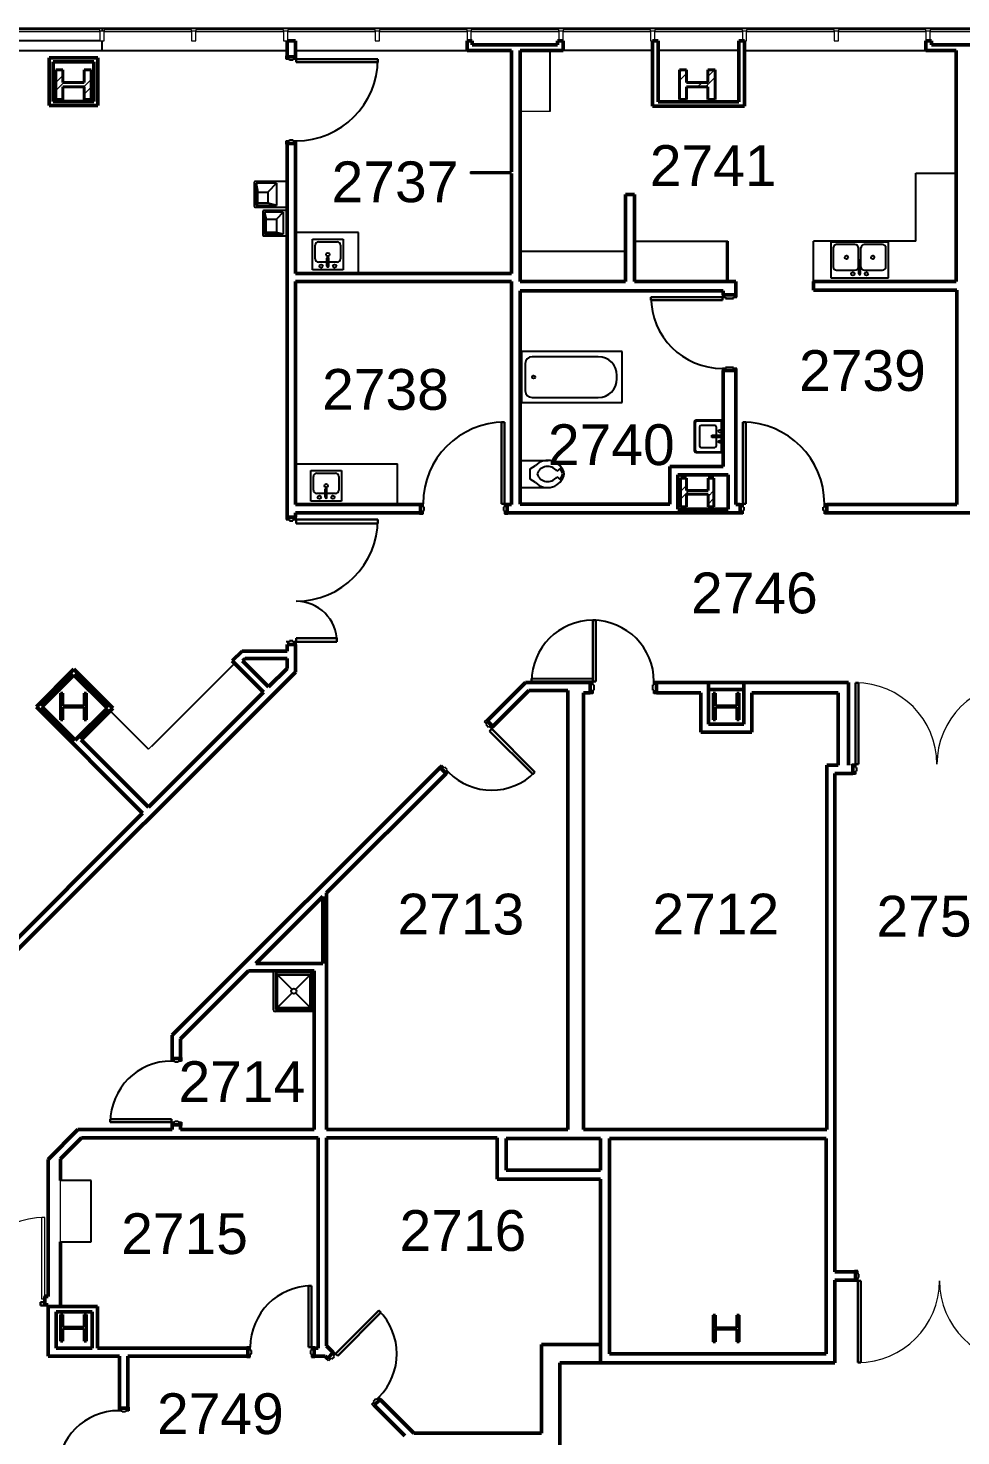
# Model space of a CAD drawing. Header units: inches. Extents: x -1132 to 5570, y -1986 to 4304.
# Drawn here: x 1104 to 1653, y 3424 to 4252 of the extents above; entities that cross this region are included whole.
import ezdxf

# ---------------------------------------------------------------- set-up
doc = ezdxf.new("R2010")
doc.units = ezdxf.units.IN
doc.header["$LTSCALE"] = 96
doc.header["$MEASUREMENT"] = 0
for name, color, linetype in [('A-ANNO-ROOM', 4, 'CONTINUOUS'), ('A-COLS', 5, 'CONTINUOUS'), ('A-DOOR', 2, 'CONTINUOUS'), ('A-FLOR-CASE', 3, 'CONTINUOUS'), ('A-FLOR-PFIX', 2, 'CONTINUOUS'), ('A-GLAZ', 2, 'CONTINUOUS'), ('A-WALL-FULL', 6, 'CONTINUOUS')]:
    doc.layers.add(name, color=color, linetype=linetype)
doc.styles.add('ARIAL', font='arial.ttf')

msp = doc.modelspace()

# ---------------------------------------------------------------- linework, layer by layer
at = {"layer": 'A-COLS', "lineweight": 40}
for p, q in [((1124.29, 4227.78), (1120.13, 4227.78)), ((1120.13, 4227.78), (1120.13, 4210.38)), ((1124.29, 4220.38), (1124.29, 4227.78)), ((1141.03, 4227.78), (1136.87, 4227.78)), ((1136.87, 4227.78), (1136.87, 4220.38)), ((1141.03, 4210.38), (1141.03, 4227.78)), ((1491.29, 4227.78), (1487.13, 4227.78)), ((1487.13, 4227.78), (1487.13, 4210.38)), ((1491.29, 4220.38), (1491.29, 4227.78)), ((1508.03, 4227.78), (1503.87, 4227.78)), ((1503.87, 4227.78), (1503.87, 4220.38)), ((1508.03, 4210.38), (1508.03, 4227.78)), ((1136.87, 4220.38), (1124.29, 4220.38)), ((1124.29, 4210.38), (1124.29, 4217.78)), ((1124.29, 4217.78), (1136.87, 4217.78)), ((1136.87, 4217.78), (1136.87, 4210.38)), ((1503.87, 4220.38), (1491.29, 4220.38)), ((1491.29, 4210.38), (1491.29, 4217.78)), ((1491.29, 4217.78), (1503.87, 4217.78)), ((1503.87, 4217.78), (1503.87, 4210.38)), ((1120.13, 4210.38), (1124.29, 4210.38)), ((1136.87, 4210.38), (1141.03, 4210.38)), ((1487.13, 4210.38), (1491.29, 4210.38)), ((1503.87, 4210.38), (1508.03, 4210.38)), ((1491.28, 3987.58), (1487.78, 3987.58)), ((1487.78, 3987.58), (1487.78, 3970.58)), ((1491.28, 3980.17), (1491.28, 3987.58)), ((1507.38, 3987.58), (1503.88, 3987.58)), ((1503.88, 3987.58), (1503.88, 3980.17)), ((1507.38, 3970.58), (1507.38, 3987.58)), ((1503.88, 3980.17), (1491.28, 3980.17)), ((1491.28, 3970.58), (1491.28, 3977.98)), ((1491.28, 3977.98), (1503.88, 3977.98)), ((1503.88, 3977.98), (1503.88, 3970.58)), ((1487.78, 3970.58), (1491.28, 3970.58)), ((1503.88, 3970.58), (1507.38, 3970.58)), ((1124.28, 3860.9), (1122.97, 3860.9)), ((1122.97, 3860.9), (1122.97, 3845.25)), ((1124.28, 3853.49), (1124.28, 3860.9)), ((1138.19, 3860.9), (1136.88, 3860.9)), ((1136.88, 3860.9), (1136.88, 3853.49)), ((1138.19, 3845.25), (1138.19, 3860.9)), ((1508.28, 3860.9), (1506.97, 3860.9)), ((1506.97, 3860.9), (1506.97, 3845.25)), ((1508.28, 3853.49), (1508.28, 3860.9)), ((1522.19, 3860.9), (1520.88, 3860.9)), ((1520.88, 3860.9), (1520.88, 3853.49)), ((1522.19, 3845.25), (1522.19, 3860.9)), ((1136.88, 3853.49), (1124.28, 3853.49)), ((1124.28, 3845.25), (1124.28, 3852.66)), ((1124.28, 3852.66), (1136.88, 3852.66)), ((1136.88, 3852.66), (1136.88, 3845.25)), ((1520.88, 3853.49), (1508.28, 3853.49)), ((1508.28, 3845.25), (1508.28, 3852.66)), ((1508.28, 3852.66), (1520.88, 3852.66)), ((1520.88, 3852.66), (1520.88, 3845.25)), ((1122.97, 3845.25), (1124.28, 3845.25)), ((1136.88, 3845.25), (1138.19, 3845.25)), ((1506.97, 3845.25), (1508.28, 3845.25)), ((1520.88, 3845.25), (1522.19, 3845.25)), ((1124.28, 3495.25), (1122.97, 3495.25)), ((1122.97, 3495.25), (1122.97, 3479.61)), ((1124.28, 3487.84), (1124.28, 3495.25)), ((1136.88, 3487.84), (1124.28, 3487.84)), ((1138.19, 3495.25), (1136.88, 3495.25)), ((1136.88, 3495.25), (1136.88, 3487.84)), ((1138.19, 3479.61), (1138.19, 3495.25)), ((1508.28, 3494.9), (1506.97, 3494.9)), ((1506.97, 3494.9), (1506.97, 3479.25)), ((1508.28, 3487.49), (1508.28, 3494.9)), ((1522.19, 3494.9), (1520.88, 3494.9)), ((1520.88, 3494.9), (1520.88, 3487.49)), ((1522.19, 3479.25), (1522.19, 3494.9)), ((1122.97, 3479.61), (1124.28, 3479.61)), ((1124.28, 3479.61), (1124.28, 3487.02)), ((1124.28, 3487.02), (1136.88, 3487.02)), ((1136.88, 3487.02), (1136.88, 3479.61)), ((1136.88, 3479.61), (1138.19, 3479.61)), ((1520.88, 3487.49), (1508.28, 3487.49)), ((1508.28, 3479.25), (1508.28, 3486.66)), ((1508.28, 3486.66), (1520.88, 3486.66)), ((1520.88, 3486.66), (1520.88, 3479.25)), ((1506.97, 3479.25), (1508.28, 3479.25)), ((1520.88, 3479.25), (1522.19, 3479.25))]:
    msp.add_line(p, q, dxfattribs=at)
at = {"layer": 'A-COLS', "lineweight": 15}
for p, q in [((1487.13, 4226.14), (1488.76, 4227.78)), ((1487.13, 4221.53), (1491.29, 4225.69)), ((1503.87, 4223.87), (1507.77, 4227.78)), ((1120.13, 4220.27), (1124.29, 4224.44)), ((1120.13, 4215.67), (1124.84, 4220.38)), ((1136.64, 4217.78), (1141.03, 4222.17)), ((1136.87, 4213.4), (1141.03, 4217.56)), ((1497.77, 4217.78), (1500.37, 4220.38)), ((1502.38, 4217.78), (1508.03, 4223.43)), ((1490.37, 4210.38), (1491.29, 4211.29)), ((1487.78, 3979.7), (1491.28, 3983.2)), ((1487.78, 3975.09), (1492.86, 3980.17)), ((1503.88, 3976.79), (1507.38, 3980.29)), ((1503.88, 3972.19), (1507.38, 3975.69)), ((1520.88, 3860.74), (1521.04, 3860.9)), ((1122.97, 3857.37), (1124.28, 3858.68)), ((1132.66, 3852.66), (1133.49, 3853.49)), ((1136.88, 3856.88), (1138.19, 3858.19)), ((1136.88, 3852.28), (1138.19, 3853.59)), ((1512.8, 3852.66), (1513.63, 3853.49)), ((1517.4, 3852.66), (1518.23, 3853.49)), ((1520.88, 3856.14), (1522.19, 3857.45)), ((1506.97, 3846.83), (1508.28, 3848.14)), ((1128.14, 3487.02), (1128.97, 3487.84)), ((1132.75, 3487.02), (1133.58, 3487.84)), ((1136.88, 3491.14), (1138.19, 3492.45)), ((1508.28, 3494.98), (1506.72, 3494.98)), ((1506.72, 3494.98), (1506.72, 3479.18)), ((1508.28, 3494.9), (1508.28, 3494.98)), ((1522.44, 3494.98), (1520.88, 3494.98)), ((1520.88, 3494.98), (1520.88, 3494.9)), ((1522.44, 3479.18), (1522.44, 3494.98)), ((1122.97, 3481.84), (1124.28, 3483.15)), ((1506.97, 3485.7), (1508.76, 3487.49)), ((1506.97, 3481.09), (1508.28, 3482.4)), ((1520.88, 3487.57), (1508.28, 3487.57)), ((1508.28, 3486.59), (1520.88, 3486.59)), ((1512.54, 3486.66), (1513.37, 3487.49)), ((1520.88, 3480.6), (1522.19, 3481.91)), ((1506.72, 3479.18), (1508.28, 3479.18)), ((1508.28, 3479.18), (1508.28, 3479.25)), ((1520.88, 3479.25), (1520.88, 3479.18)), ((1520.88, 3479.18), (1522.44, 3479.18))]:
    msp.add_line(p, q, dxfattribs=at)
at = {"layer": 'A-DOOR'}
for p, q in [((1255.7, 4234.01), (1255.7, 4236.01)), ((1255.7, 4236.01), (1256.2, 4236.01)), ((1257.64, 4234.01), (1255.7, 4234.01)), ((1256.2, 4236.01), (1256.2, 4235.51)), ((1256.2, 4235.51), (1261.08, 4235.51)), ((1257.64, 4233.4), (1257.64, 4234.01)), ((1259.64, 4233.4), (1257.64, 4233.4)), ((1259.64, 4234.01), (1259.64, 4233.4)), ((1261.58, 4234.01), (1259.64, 4234.01)), ((1261.08, 4236.01), (1261.58, 4236.01)), ((1261.08, 4235.51), (1261.08, 4236.01)), ((1261.58, 4236.01), (1261.58, 4234.01)), ((1255.7, 4186.01), (1257.64, 4186.01)), ((1255.7, 4184.01), (1255.7, 4186.01)), ((1256.2, 4184.01), (1255.7, 4184.01)), ((1256.2, 4184.51), (1256.2, 4184.01)), ((1261.08, 4184.51), (1256.2, 4184.51)), ((1257.64, 4186.64), (1259.64, 4186.64)), ((1257.64, 4186.01), (1257.64, 4186.64)), ((1259.64, 4186.64), (1259.64, 4186.01)), ((1259.64, 4186.01), (1261.58, 4186.01)), ((1261.08, 4184.01), (1261.08, 4184.51)), ((1261.58, 4184.01), (1261.08, 4184.01)), ((1261.58, 4186.01), (1261.58, 4184.01)), ((1512.83, 4095.83), (1512.33, 4095.83)), ((1512.33, 4095.83), (1512.33, 4094.08)), ((1512.33, 4094.08), (1514.27, 4094.08)), ((1512.83, 4095.33), (1512.83, 4095.83)), ((1520.33, 4095.33), (1512.83, 4095.33)), ((1514.27, 4094.08), (1514.27, 4093.21)), ((1514.27, 4093.46), (1518.89, 4093.46)), ((1514.27, 4093.21), (1518.89, 4093.21)), ((1518.89, 4093.21), (1518.89, 4094.08)), ((1518.89, 4094.08), (1520.83, 4094.08)), ((1520.83, 4095.83), (1520.33, 4095.83)), ((1520.33, 4095.83), (1520.33, 4095.33)), ((1520.83, 4094.08), (1520.83, 4095.83)), ((1514.27, 4052.08), (1512.33, 4052.08)), ((1512.33, 4052.08), (1512.33, 4050.33)), ((1518.89, 4052.7), (1514.27, 4052.7)), ((1514.27, 4052.7), (1514.27, 4052.08)), ((1518.89, 4052.08), (1518.89, 4052.7)), ((1520.83, 4052.08), (1518.89, 4052.08)), ((1520.83, 4050.33), (1520.83, 4052.08)), ((1512.33, 4050.33), (1512.83, 4050.33)), ((1512.83, 4050.33), (1512.83, 4050.83)), ((1512.83, 4050.83), (1520.33, 4050.83)), ((1520.33, 4050.83), (1520.33, 4050.33)), ((1520.33, 4050.33), (1520.83, 4050.33)), ((1334.2, 3972.45), (1334.2, 3971.95)), ((1336.2, 3972.45), (1334.2, 3972.45)), ((1334.2, 3971.95), (1334.7, 3971.95)), ((1334.7, 3971.95), (1334.7, 3967.08)), ((1336.2, 3970.51), (1336.2, 3972.45)), ((1336.83, 3970.51), (1336.2, 3970.51)), ((1336.2, 3966.58), (1336.2, 3968.51)), ((1336.2, 3968.51), (1336.83, 3968.51)), ((1336.83, 3968.51), (1336.83, 3970.51)), ((1384.2, 3970.51), (1383.58, 3970.51)), ((1383.58, 3970.51), (1383.58, 3968.51)), ((1383.58, 3968.51), (1384.2, 3968.51)), ((1386.2, 3972.45), (1384.2, 3972.45)), ((1384.2, 3972.45), (1384.2, 3970.51)), ((1384.2, 3968.51), (1384.2, 3966.58)), ((1385.7, 3967.08), (1385.7, 3971.95)), ((1385.7, 3971.95), (1386.2, 3971.95)), ((1386.2, 3971.95), (1386.2, 3972.45)), ((1522.33, 3972.45), (1524.33, 3972.45)), ((1522.33, 3971.95), (1522.33, 3972.45)), ((1522.83, 3971.95), (1522.33, 3971.95)), ((1522.83, 3967.08), (1522.83, 3971.95)), ((1524.33, 3972.45), (1524.33, 3970.51)), ((1524.33, 3970.51), (1524.95, 3970.51)), ((1524.33, 3968.51), (1524.33, 3966.58)), ((1524.95, 3968.51), (1524.33, 3968.51)), ((1524.95, 3970.51), (1524.95, 3968.51)), ((1571.7, 3970.51), (1572.33, 3970.51)), ((1571.7, 3968.51), (1571.7, 3970.51)), ((1572.33, 3968.51), (1571.7, 3968.51)), ((1572.33, 3972.45), (1574.33, 3972.45)), ((1572.33, 3970.51), (1572.33, 3972.45)), ((1572.33, 3966.58), (1572.33, 3968.51)), ((1573.83, 3971.95), (1573.83, 3967.08)), ((1574.33, 3971.95), (1573.83, 3971.95)), ((1574.33, 3972.45), (1574.33, 3971.95)), ((1256.2, 3965.08), (1255.7, 3965.08)), ((1255.7, 3965.08), (1255.7, 3963.08)), ((1255.7, 3963.08), (1257.64, 3963.08)), ((1256.2, 3964.58), (1256.2, 3965.08)), ((1261.08, 3964.58), (1256.2, 3964.58)), ((1257.64, 3963.08), (1257.64, 3962.45)), ((1257.64, 3962.45), (1259.64, 3962.45)), ((1259.64, 3962.45), (1259.64, 3963.08)), ((1259.64, 3963.08), (1261.58, 3963.08)), ((1261.58, 3965.08), (1261.08, 3965.08)), ((1261.08, 3965.08), (1261.08, 3964.58)), ((1261.58, 3963.08), (1261.58, 3965.08)), ((1334.7, 3967.08), (1334.2, 3967.08)), ((1334.2, 3967.08), (1334.2, 3966.58)), ((1334.2, 3966.58), (1336.2, 3966.58)), ((1384.2, 3966.58), (1386.2, 3966.58)), ((1386.2, 3967.08), (1385.7, 3967.08)), ((1386.2, 3966.58), (1386.2, 3967.08)), ((1522.33, 3967.08), (1522.83, 3967.08)), ((1522.33, 3966.58), (1522.33, 3967.08)), ((1524.33, 3966.58), (1522.33, 3966.58)), ((1574.33, 3966.58), (1572.33, 3966.58)), ((1573.83, 3967.08), (1574.33, 3967.08)), ((1574.33, 3967.08), (1574.33, 3966.58)), ((1257.64, 3891.08), (1255.7, 3891.08)), ((1255.7, 3889.08), (1256.2, 3889.08)), ((1256.2, 3889.08), (1256.2, 3889.58)), ((1256.2, 3889.58), (1261.08, 3889.58)), ((1259.64, 3891.7), (1257.64, 3891.7)), ((1257.64, 3891.7), (1257.64, 3891.08)), ((1259.64, 3891.08), (1259.64, 3891.7)), ((1261.58, 3891.08), (1259.64, 3891.08)), ((1261.08, 3889.58), (1261.08, 3889.08)), ((1261.08, 3889.08), (1261.58, 3889.08)), ((1261.58, 3889.08), (1261.58, 3891.08)), ((1400.08, 3869.58), (1436.08, 3869.58)), ((1400.08, 3867.83), (1400.08, 3869.58)), ((1436.08, 3865.89), (1436.08, 3869.58)), ((1436.08, 3867.83), (1400.08, 3867.83)), ((1434.08, 3867.83), (1436.08, 3867.83)), ((1434.08, 3867.33), (1434.08, 3867.83)), ((1434.58, 3867.33), (1434.08, 3867.33)), ((1434.08, 3861.2), (1434.58, 3861.2)), ((1434.08, 3860.7), (1434.08, 3861.2)), ((1436.08, 3860.7), (1434.08, 3860.7)), ((1434.58, 3861.2), (1434.58, 3867.33)), ((1436.08, 3865.89), (1436.69, 3865.89)), ((1436.08, 3862.64), (1436.08, 3860.7)), ((1436.69, 3862.64), (1436.08, 3862.64)), ((1436.69, 3865.89), (1436.69, 3862.64)), ((1471.45, 3865.89), (1472.08, 3865.89)), ((1471.45, 3862.64), (1471.45, 3865.89)), ((1472.08, 3862.64), (1471.45, 3862.64)), ((1472.08, 3867.83), (1474.08, 3867.83)), ((1472.08, 3865.89), (1472.08, 3867.83)), ((1472.08, 3860.7), (1472.08, 3862.64)), ((1474.08, 3860.7), (1472.08, 3860.7)), ((1473.58, 3867.33), (1473.58, 3861.2)), ((1474.08, 3867.33), (1473.58, 3867.33)), ((1473.58, 3861.2), (1474.08, 3861.2)), ((1474.08, 3867.83), (1474.08, 3867.33)), ((1474.08, 3861.2), (1474.08, 3860.7)), ((1372.45, 3844.05), (1373.86, 3845.47)), ((1373.82, 3842.68), (1372.45, 3844.05)), ((1373.86, 3845.47), (1374.21, 3845.11)), ((1374.21, 3845.11), (1373.86, 3844.76)), ((1373.86, 3844.76), (1377.31, 3841.31)), ((1373.38, 3842.25), (1373.82, 3842.68)), ((1374.79, 3840.83), (1373.38, 3842.25)), ((1375.23, 3841.27), (1374.79, 3840.83)), ((1376.6, 3839.9), (1375.23, 3841.27)), ((1378.01, 3841.31), (1376.6, 3839.9)), ((1377.31, 3841.31), (1377.66, 3841.67)), ((1377.66, 3841.67), (1378.01, 3841.31)), ((1345.58, 3817.18), (1346.99, 3818.6)), ((1345.93, 3816.83), (1345.58, 3817.18)), ((1346.28, 3817.18), (1345.93, 3816.83)), ((1349.73, 3813.74), (1346.28, 3817.18)), ((1346.99, 3818.6), (1348.36, 3817.23)), ((1348.36, 3817.23), (1348.8, 3817.67)), ((1348.8, 3817.67), (1350.22, 3816.25)), ((1349.38, 3813.38), (1349.73, 3813.74)), ((1349.73, 3813.03), (1349.38, 3813.38)), ((1351.14, 3814.44), (1349.73, 3813.03)), ((1350.22, 3816.25), (1349.77, 3815.81)), ((1349.77, 3815.81), (1351.14, 3814.44)), ((1588.58, 3819.08), (1590.58, 3819.08)), ((1588.58, 3818.58), (1588.58, 3819.08)), ((1589.08, 3818.58), (1588.58, 3818.58)), ((1588.58, 3813.7), (1589.08, 3813.7)), ((1588.58, 3813.2), (1588.58, 3813.7)), ((1590.58, 3813.2), (1588.58, 3813.2)), ((1589.08, 3813.7), (1589.08, 3818.58)), ((1590.58, 3819.08), (1590.58, 3817.14)), ((1590.58, 3817.14), (1591.2, 3817.14)), ((1590.58, 3815.14), (1590.58, 3813.2)), ((1591.2, 3815.14), (1590.58, 3815.14)), ((1591.2, 3817.14), (1591.2, 3815.14)), ((1188.2, 3644.45), (1188.2, 3646.45)), ((1188.2, 3646.45), (1188.7, 3646.45)), ((1188.7, 3646.45), (1188.7, 3645.95)), ((1188.7, 3645.95), (1193.58, 3645.95)), ((1193.58, 3646.45), (1194.08, 3646.45)), ((1193.58, 3645.95), (1193.58, 3646.45)), ((1194.08, 3646.45), (1194.08, 3644.45)), ((1190.14, 3644.45), (1188.2, 3644.45)), ((1190.14, 3643.83), (1190.14, 3644.45)), ((1192.14, 3643.83), (1190.14, 3643.83)), ((1192.14, 3644.45), (1192.14, 3643.83)), ((1194.08, 3644.45), (1192.14, 3644.45)), ((1188.2, 3608.45), (1190.14, 3608.45)), ((1188.2, 3606.45), (1188.2, 3608.45)), ((1188.7, 3606.45), (1188.2, 3606.45)), ((1188.7, 3606.95), (1188.7, 3606.45)), ((1193.58, 3606.95), (1188.7, 3606.95)), ((1190.14, 3609.07), (1192.14, 3609.07)), ((1190.14, 3608.45), (1190.14, 3609.07)), ((1192.14, 3609.07), (1192.14, 3608.45)), ((1192.14, 3608.45), (1194.08, 3608.45)), ((1193.58, 3606.45), (1193.58, 3606.95)), ((1194.08, 3606.45), (1193.58, 3606.45)), ((1194.08, 3608.45), (1194.08, 3606.45)), ((1590.08, 3520.95), (1590.08, 3520.45)), ((1592.08, 3520.95), (1590.08, 3520.95)), ((1592.08, 3519.01), (1592.08, 3520.95)), ((1590.08, 3520.45), (1590.58, 3520.45)), ((1590.58, 3515.58), (1590.08, 3515.58)), ((1590.08, 3515.58), (1590.08, 3515.08)), ((1590.08, 3515.08), (1592.08, 3515.08)), ((1590.58, 3520.45), (1590.58, 3515.58)), ((1592.7, 3519.01), (1592.08, 3519.01)), ((1592.08, 3515.08), (1592.08, 3517.01)), ((1592.08, 3517.01), (1592.7, 3517.01)), ((1592.7, 3517.01), (1592.7, 3519.01)), ((1115.2, 3506.45), (1113.7, 3506.45)), ((1113.7, 3506.45), (1113.7, 3502.58)), ((1113.77, 3502.51), (1113.77, 3506.39)), ((1113.77, 3506.39), (1115.14, 3506.39)), ((1115.14, 3506.39), (1115.14, 3505.95)), ((1115.14, 3505.95), (1115.2, 3505.95)), ((1115.2, 3505.95), (1115.2, 3506.45)), ((1113.7, 3502.58), (1111.08, 3502.58)), ((1111.08, 3502.58), (1111.08, 3500.58)), ((1111.08, 3500.58), (1113.77, 3500.58)), ((1111.14, 3500.64), (1111.14, 3502.51)), ((1111.14, 3502.51), (1113.77, 3502.51)), ((1113.7, 3500.64), (1111.14, 3500.64)), ((1113.77, 3501.08), (1113.7, 3501.08)), ((1113.7, 3501.08), (1113.7, 3500.64)), ((1113.77, 3500.58), (1113.77, 3501.08)), ((1232.58, 3476.08), (1232.58, 3475.58)), ((1234.58, 3476.08), (1232.58, 3476.08)), ((1232.58, 3475.58), (1233.08, 3475.58)), ((1233.08, 3475.58), (1233.08, 3470.7)), ((1234.58, 3474.14), (1234.58, 3476.08)), ((1235.2, 3474.14), (1234.58, 3474.14)), ((1234.58, 3470.2), (1234.58, 3472.14)), ((1234.58, 3472.14), (1235.2, 3472.14)), ((1235.2, 3472.14), (1235.2, 3474.14)), ((1270.58, 3474.14), (1269.96, 3474.14)), ((1269.96, 3474.14), (1269.96, 3472.14)), ((1269.96, 3472.14), (1270.58, 3472.14)), ((1272.58, 3476.08), (1270.58, 3476.08)), ((1270.58, 3476.08), (1270.58, 3474.14)), ((1270.58, 3472.14), (1270.58, 3470.2)), ((1272.08, 3470.7), (1272.08, 3475.58)), ((1272.08, 3475.58), (1272.58, 3475.58)), ((1272.58, 3475.58), (1272.58, 3476.08)), ((1279.91, 3469.43), (1283.36, 3472.88)), ((1283, 3473.23), (1283.36, 3473.59)), ((1283.36, 3472.88), (1283, 3473.23)), ((1283.36, 3473.59), (1284.77, 3472.17)), ((1284.77, 3472.17), (1283.4, 3470.8)), ((1233.08, 3470.7), (1232.58, 3470.7)), ((1232.58, 3470.7), (1232.58, 3470.2)), ((1232.58, 3470.2), (1234.58, 3470.2)), ((1270.58, 3470.2), (1272.58, 3470.2)), ((1272.58, 3470.7), (1272.08, 3470.7)), ((1272.58, 3470.2), (1272.58, 3470.7)), ((1279.2, 3469.43), (1279.56, 3469.79)), ((1280.62, 3468.02), (1279.2, 3469.43)), ((1279.56, 3469.79), (1279.91, 3469.43)), ((1281.99, 3469.39), (1280.62, 3468.02)), ((1282.42, 3468.95), (1281.99, 3469.39)), ((1283.84, 3470.36), (1282.42, 3468.95)), ((1283.4, 3470.8), (1283.84, 3470.36)), ((1308.86, 3445.35), (1310.23, 3446.72)), ((1310.23, 3446.72), (1311.64, 3445.3)), ((1157.2, 3438.7), (1157.2, 3440.7)), ((1157.2, 3440.7), (1157.7, 3440.7)), ((1159.14, 3438.7), (1157.2, 3438.7)), ((1157.7, 3440.7), (1157.7, 3440.2)), ((1157.7, 3440.2), (1162.58, 3440.2)), ((1159.14, 3438.08), (1159.14, 3438.7)), ((1161.14, 3438.08), (1159.14, 3438.08)), ((1161.14, 3438.7), (1161.14, 3438.08)), ((1163.08, 3438.7), (1161.14, 3438.7)), ((1162.58, 3440.7), (1163.08, 3440.7)), ((1162.58, 3440.2), (1162.58, 3440.7)), ((1163.08, 3440.7), (1163.08, 3438.7)), ((1306.07, 3442.56), (1307.44, 3443.93)), ((1307.49, 3441.15), (1306.07, 3442.56)), ((1307, 3444.37), (1308.41, 3445.79)), ((1307.44, 3443.93), (1307, 3444.37)), ((1310.93, 3445.3), (1307.49, 3441.85)), ((1307.49, 3441.85), (1307.84, 3441.5)), ((1307.84, 3441.5), (1307.49, 3441.15)), ((1308.41, 3445.79), (1308.86, 3445.35)), ((1311.29, 3444.95), (1310.93, 3445.3)), ((1311.64, 3445.3), (1311.29, 3444.95))]:
    msp.add_line(p, q, dxfattribs=at)
at = {"layer": 'A-DOOR', "lineweight": 30}
for p, q in [((1261.58, 4232.26), (1261.58, 4234.01)), ((1261.58, 4234.01), (1309.58, 4234.01)), ((1309.58, 4234.01), (1309.58, 4232.26)), ((1309.58, 4232.26), (1261.58, 4232.26)), ((1470.33, 4094.08), (1470.33, 4092.33)), ((1512.33, 4094.08), (1470.33, 4094.08)), ((1512.33, 4092.33), (1512.33, 4094.08)), ((1470.33, 4092.33), (1512.33, 4092.33)), ((1382.45, 4020.45), (1382.45, 3972.45)), ((1384.2, 4020.45), (1382.45, 4020.45)), ((1384.2, 3972.45), (1384.2, 4020.45)), ((1524.33, 4020.45), (1526.08, 4020.45)), ((1524.33, 3972.45), (1524.33, 4020.45)), ((1526.08, 4020.45), (1526.08, 3972.45)), ((1382.45, 3972.45), (1384.2, 3972.45)), ((1526.08, 3972.45), (1524.33, 3972.45)), ((1261.58, 3960.76), (1261.58, 3963.08)), ((1261.58, 3963.08), (1309.58, 3963.08)), ((1309.58, 3960.76), (1261.58, 3960.76)), ((1309.58, 3963.08), (1309.58, 3960.76)), ((1436.08, 3903.83), (1437.83, 3903.83)), ((1436.08, 3867.83), (1436.08, 3903.83)), ((1437.83, 3903.83), (1437.83, 3867.83)), ((1261.58, 3893.39), (1261.58, 3891.08)), ((1285.58, 3893.39), (1261.58, 3893.39)), ((1261.58, 3891.08), (1285.58, 3891.08)), ((1285.58, 3891.08), (1285.58, 3893.39)), ((1437.83, 3867.83), (1436.08, 3867.83)), ((1590.58, 3867.08), (1592.33, 3867.08)), ((1590.58, 3819.08), (1590.58, 3867.08)), ((1592.33, 3867.08), (1592.33, 3819.08)), ((1375.36, 3838.66), (1376.6, 3839.9)), ((1400.82, 3813.2), (1375.36, 3838.66)), ((1376.6, 3839.9), (1402.06, 3814.44)), ((1402.06, 3814.44), (1400.82, 3813.2)), ((1592.33, 3819.08), (1590.58, 3819.08)), ((1152.2, 3610.2), (1188.2, 3610.2)), ((1152.2, 3608.45), (1152.2, 3610.2)), ((1188.2, 3608.45), (1152.2, 3608.45)), ((1188.2, 3610.2), (1188.2, 3608.45)), ((1593.83, 3515.08), (1592.08, 3515.08)), ((1592.08, 3515.08), (1592.08, 3467.08)), ((1593.83, 3467.08), (1593.83, 3515.08)), ((1268.83, 3512.08), (1268.83, 3476.08)), ((1270.58, 3512.08), (1268.83, 3512.08)), ((1270.58, 3476.08), (1270.58, 3512.08)), ((1284.77, 3472.17), (1310.23, 3497.63)), ((1311.46, 3496.39), (1286.01, 3470.93)), ((1310.23, 3497.63), (1311.46, 3496.39)), ((1268.83, 3476.08), (1270.58, 3476.08)), ((1286.01, 3470.93), (1284.77, 3472.17)), ((1592.08, 3467.08), (1593.83, 3467.08))]:
    msp.add_line(p, q, dxfattribs=at)
at = {"layer": 'A-DOOR', "lineweight": 20}
for p, q in [((1111.95, 3504.39), (1111.95, 3552.39)), ((1113.7, 3552.39), (1111.95, 3552.39)), ((1113.7, 3504.39), (1113.7, 3552.39)), ((1113.7, 3504.39), (1111.95, 3504.39))]:
    msp.add_line(p, q, dxfattribs=at)
at = {"layer": 'A-DOOR'}
for centre, radius, start, end in [((1261.58, 4234.01), 48, 270, 0), ((1512.33, 4094.08), 42, 180, 270), ((1384.2, 3972.45), 48, 90, 180), ((1524.33, 3972.45), 48, 0, 90), ((1261.58, 3963.08), 48, 270, 0), ((1261.58, 3891.08), 24, 0, 90), ((1436.08, 3867.83), 36, 0, 180), ((1376.6, 3839.9), 36, 225, 315), ((1188.2, 3608.45), 36, 90, 180), ((1270.58, 3476.08), 36, 90, 180), ((1284.77, 3472.17), 36, 315, 45), ((1157.2, 3402.7), 36, 90, 180)]:
    msp.add_arc(centre, radius, start, end, dxfattribs=at)
at = {"layer": 'A-DOOR', "lineweight": 9}
for centre, radius, start, end in [((1261.58, 4234.01), 48, 270, 0), ((1512.33, 4094.08), 42, 180, 270), ((1384.2, 3972.45), 48, 90, 180), ((1524.33, 3972.45), 48, 0, 90), ((1436.08, 3867.83), 36, 0, 90), ((1590.58, 3819.08), 48, 0, 90), ((1686.58, 3819.08), 48, 90, 180), ((1376.6, 3839.9), 36, 225, 315), ((1188.2, 3608.45), 36, 90, 180), ((1113.7, 3504.39), 48, 90, 180), ((1592.08, 3515.08), 48, 270, 0), ((1688.08, 3515.08), 48, 180, 270), ((1270.58, 3476.08), 36, 90, 180), ((1284.77, 3472.17), 36, 315, 45), ((1157.2, 3402.7), 36, 90, 180)]:
    msp.add_arc(centre, radius, start, end, dxfattribs=at)
at = {"layer": 'A-FLOR-CASE'}
for p, q in [((1411.08, 4203.2), (1411.08, 4239.08)), ((1626.2, 4166.95), (1649.95, 4166.95)), ((1626.2, 4126.95), (1626.2, 4166.95)), ((1298.2, 4132.01), (1261.08, 4132.01)), ((1298.2, 4108.01), (1298.2, 4132.01)), ((1460.7, 4126.95), (1515.45, 4126.95)), ((1514.7, 4126.95), (1514.7, 4103.7)), ((1515.45, 4126.95), (1515.45, 4103.2)), ((1626.2, 4126.95), (1565.95, 4126.95)), ((1565.95, 4103.2), (1565.95, 4126.95)), ((1455.33, 4120.95), (1393.33, 4120.95)), ((1261.12, 3995.95), (1321.2, 3995.95)), ((1321.2, 3971.95), (1321.2, 3995.95)), ((1294.2, 3971.95), (1321.2, 3971.95)), ((1176.61, 3829.77), (1225.4, 3878.56)), ((1174.75, 3827.91), (1152.13, 3850.54)), ((1140.95, 3574.08), (1122.95, 3574.08)), ((1140.95, 3538.08), (1140.95, 3574.08)), ((1122.95, 3538.08), (1140.95, 3538.08))]:
    msp.add_line(p, q, dxfattribs=at)
at = {"layer": 'A-FLOR-CASE', "lineweight": 20}
for p, q in [((1411.08, 4239.08), (1411.08, 4203.2)), ((1411.08, 4203.2), (1393.33, 4203.2)), ((1174.75, 3827.91), (1225.4, 3878.56)), ((1152.13, 3850.54), (1174.75, 3827.91)), ((1122.95, 3538.08), (1122.95, 3574.08)), ((1122.95, 3574.08), (1140.95, 3574.08)), ((1140.95, 3574.08), (1140.95, 3538.08)), ((1140.95, 3538.08), (1122.95, 3538.08))]:
    msp.add_line(p, q, dxfattribs=at)
at = {"layer": 'A-FLOR-PFIX'}
for p, q in [((1236.95, 4161.51), (1236.95, 4147.51)), ((1255.95, 4162.01), (1237.45, 4162.01)), ((1249.97, 4161.01), (1237.97, 4161.01)), ((1237.97, 4161.01), (1238.98, 4155.82)), ((1237.97, 4161.01), (1237.97, 4148.01)), ((1249.97, 4161.01), (1244.95, 4155.82)), ((1249.97, 4161.01), (1249.97, 4148.01)), ((1255.95, 4126.51), (1255.95, 4165.51)), ((1255.95, 4165.51), (1256.2, 4165.51)), ((1238.98, 4155.82), (1244.95, 4155.82)), ((1238.98, 4149.31), (1238.98, 4155.82)), ((1244.95, 4155.82), (1244.95, 4149.31)), ((1237.45, 4147.01), (1255.95, 4147.01)), ((1237.97, 4148.01), (1238.98, 4149.31)), ((1249.97, 4148.01), (1237.97, 4148.01)), ((1244.95, 4149.31), (1238.98, 4149.31)), ((1241.95, 4144.51), (1241.95, 4130.51)), ((1255.95, 4145.01), (1242.45, 4145.01)), ((1253.95, 4144.01), (1242.95, 4144.01)), ((1242.95, 4144.01), (1243.95, 4140.01)), ((1242.95, 4144.01), (1242.95, 4131.01)), ((1249.97, 4148.01), (1244.95, 4149.31)), ((1253.95, 4144.01), (1249.95, 4140.01)), ((1253.95, 4144.01), (1253.95, 4131.01)), ((1243.95, 4140.01), (1249.95, 4140.01)), ((1243.95, 4132.01), (1243.95, 4140.01)), ((1249.95, 4140.01), (1249.95, 4132.01)), ((1242.45, 4130.01), (1255.95, 4130.01)), ((1242.95, 4131.01), (1243.95, 4132.01)), ((1253.95, 4131.01), (1242.95, 4131.01)), ((1249.95, 4132.01), (1243.95, 4132.01)), ((1253.95, 4131.01), (1249.95, 4132.01)), ((1255.95, 4126.51), (1256.2, 4126.51)), ((1271.2, 4128.05), (1289.2, 4128.05)), ((1271.2, 4110.05), (1271.2, 4128.05)), ((1274.7, 4126.55), (1285.7, 4126.55)), ((1289.2, 4128.05), (1289.2, 4110.05)), ((1610.08, 4126.45), (1576.08, 4126.45)), ((1576.08, 4126.45), (1576.08, 4105.45)), ((1610.08, 4105.45), (1610.08, 4126.45)), ((1272.7, 4116.55), (1272.7, 4124.55)), ((1287.7, 4124.55), (1287.7, 4116.55)), ((1577.58, 4122.95), (1577.58, 4111.95)), ((1590.33, 4124.95), (1579.58, 4124.95)), ((1592.33, 4111.95), (1592.33, 4122.95)), ((1593.83, 4111.95), (1593.83, 4122.95)), ((1606.58, 4124.95), (1595.83, 4124.95)), ((1608.58, 4111.95), (1608.58, 4122.95)), ((1289.2, 4110.05), (1271.2, 4110.05)), ((1279.7, 4114.55), (1274.7, 4114.55)), ((1279.7, 4112.3), (1279.7, 4117.05)), ((1280.7, 4112.3), (1280.7, 4117.05)), ((1285.7, 4114.55), (1280.7, 4114.55)), ((1579.58, 4109.95), (1590.33, 4109.95)), ((1592.58, 4107.7), (1592.58, 4115.45)), ((1593.58, 4107.7), (1593.58, 4115.45)), ((1595.83, 4109.95), (1606.58, 4109.95)), ((1576.08, 4105.45), (1610.08, 4105.45)), ((1453.33, 4061.95), (1394.2, 4061.95)), ((1394.2, 4061.95), (1394.2, 4031.95)), ((1453.33, 4031.95), (1453.33, 4061.95)), ((1396.33, 4054.95), (1396.33, 4038.95)), ((1439.33, 4058.95), (1400.33, 4058.95)), ((1450.33, 4045.95), (1450.33, 4047.95)), ((1400.33, 4034.95), (1439.33, 4034.95)), ((1394.2, 4031.95), (1453.33, 4031.95)), ((1495.83, 4020.58), (1495.83, 4003.58)), ((1496.33, 4020.08), (1496.33, 4004.08)), ((1512.83, 4021.58), (1496.83, 4021.58)), ((1511.83, 4021.08), (1497.33, 4021.08)), ((1507.83, 4018.58), (1499.83, 4018.58)), ((1511.83, 4003.08), (1511.83, 4021.08)), ((1498.83, 4017.58), (1498.83, 4006.58)), ((1506.15, 4012.7), (1511.37, 4012.7)), ((1506.15, 4011.45), (1506.15, 4012.7)), ((1511.37, 4011.45), (1506.15, 4011.45)), ((1508.83, 4012.7), (1508.83, 4017.58)), ((1508.83, 4006.58), (1508.83, 4011.45)), ((1511.37, 4012.7), (1511.37, 4011.45)), ((1496.83, 4002.58), (1512.83, 4002.58)), ((1497.33, 4003.08), (1511.83, 4003.08)), ((1499.83, 4005.58), (1507.83, 4005.58)), ((1393.33, 3997.95), (1409.83, 3997.95)), ((1399.26, 3992.95), (1402.46, 3995.02)), ((1417.71, 3993.71), (1414.84, 3991.69)), ((1270.2, 3991.98), (1288.2, 3991.98)), ((1270.2, 3973.98), (1270.2, 3991.98)), ((1271.7, 3980.48), (1271.7, 3988.48)), ((1273.7, 3990.48), (1284.7, 3990.48)), ((1286.7, 3988.48), (1286.7, 3980.48)), ((1288.2, 3991.98), (1288.2, 3973.98)), ((1399.26, 3986.95), (1399.26, 3992.95)), ((1402.46, 3984.88), (1399.26, 3986.95)), ((1414.84, 3988.21), (1417.71, 3986.19)), ((1278.7, 3978.48), (1273.7, 3978.48)), ((1278.7, 3976.23), (1278.7, 3980.98)), ((1279.7, 3976.23), (1279.7, 3980.98)), ((1284.7, 3978.48), (1279.7, 3978.48)), ((1393.33, 3981.95), (1409.53, 3981.95)), ((1288.2, 3973.98), (1270.2, 3973.98)), ((1248.2, 3674.58), (1248.2, 3696.58)), ((1249.45, 3696.08), (1249.45, 3675.08)), ((1249.53, 3696.25), (1259.14, 3686.64)), ((1270.7, 3696.33), (1249.7, 3696.33)), ((1250.58, 3695.12), (1269.82, 3695.12)), ((1250.66, 3675.91), (1250.66, 3695.2)), ((1261.26, 3686.64), (1270.88, 3696.25)), ((1269.74, 3675.91), (1269.74, 3695.2)), ((1270.95, 3675.08), (1270.95, 3696.08)), ((1249.53, 3674.9), (1259.14, 3684.52)), ((1270.88, 3674.9), (1261.26, 3684.52)), ((1271.2, 3673.58), (1249.2, 3673.58)), ((1249.7, 3674.83), (1270.7, 3674.83)), ((1250.54, 3676.04), (1269.87, 3676.04))]:
    msp.add_line(p, q, dxfattribs=at)
for centre, radius in [((1280.2, 4119.14), 1), ((1585.33, 4117.45), 1), ((1600.83, 4117.45), 1), ((1276.2, 4112.3), 1), ((1284.2, 4112.3), 1), ((1589.08, 4107.7), 1), ((1597.08, 4107.7), 1), ((1401.28, 4046.95), 0.875), ((1510.83, 4015.2), 0.75), ((1510.83, 4008.95), 0.75), ((1275.2, 3976.23), 1), ((1279.2, 3983.07), 1), ((1283.2, 3976.23), 1), ((1260.2, 3685.58), 1.5)]:
    msp.add_circle(centre, radius, dxfattribs=at)
for centre, radius, start, end in [((1237.45, 4161.51), 0.5, 90, 180), ((1237.45, 4147.51), 0.5, 180, 270), ((1242.45, 4144.51), 0.5, 90, 180), ((1242.45, 4130.51), 0.5, 180, 270), ((1274.7, 4124.55), 2, 90, 180), ((1285.7, 4124.55), 2, 0, 90), ((1280.2, 4117.05), 0.5, 0, 180), ((1579.58, 4122.95), 2, 90, 180), ((1590.33, 4122.95), 2, 0, 90), ((1595.83, 4122.95), 2, 90, 180), ((1606.58, 4122.95), 2, 0, 90), ((1274.7, 4116.55), 2, 180, 270), ((1280.2, 4112.3), 0.5, 180, 0), ((1285.7, 4116.55), 2, 270, 0), ((1579.58, 4111.95), 2, 180, 270), ((1590.33, 4111.95), 2, 270, 0), ((1593.08, 4115.45), 0.5, 0, 180), ((1595.83, 4111.95), 2, 180, 270), ((1606.58, 4111.95), 2, 270, 0), ((1593.08, 4107.7), 0.5, 180, 0), ((1400.33, 4054.95), 4, 90, 180), ((1439.33, 4047.95), 11, 0, 90), ((1439.33, 4045.95), 11, 270, 0), ((1400.33, 4038.95), 4, 180, 270), ((1496.83, 4020.58), 1, 90, 180), ((1497.33, 4020.08), 1, 90, 180), ((1499.83, 4017.58), 1, 90, 180), ((1507.83, 4017.58), 1, 0, 90), ((1496.83, 4003.58), 1, 180, 270), ((1497.33, 4004.08), 1, 180, 270), ((1499.83, 4006.58), 1, 180, 270), ((1507.83, 4006.58), 1, 270, 0), ((1409.53, 3987.95), 10, 11.53696, 135), ((1409.53, 3987.95), 6.5, 35.16073, 162.07979), ((1409.53, 3987.95), 9, 12.83959, 35.16001), ((1273.7, 3988.48), 2, 90, 180), ((1284.7, 3988.48), 2, 0, 90), ((1409.53, 3991.95), 10, 225, 348.46304), ((1409.53, 3991.95), 6.5, 197.92021, 324.83927), ((1409.53, 3991.95), 9, 324.83932, 347.16041), ((1273.7, 3980.48), 2, 180, 270), ((1279.2, 3980.98), 0.5, 0, 180), ((1284.7, 3980.48), 2, 270, 0), ((1279.2, 3976.23), 0.5, 180, 0), ((1249.2, 3696.58), 1, 90, 180), ((1249.7, 3696.08), 0.25, 90, 180), ((1250.66, 3695.12), 0.0812, 90, 180), ((1269.74, 3695.12), 0.0812, 0, 90), ((1270.7, 3696.08), 0.25, 0, 90), ((1271.2, 3696.58), 1, 0, 90), ((1249.2, 3674.58), 1, 180, 270), ((1249.7, 3675.08), 0.25, 180, 270), ((1250.66, 3676.04), 0.126, 180, 270), ((1269.74, 3676.04), 0.126, 270, 0), ((1270.7, 3675.08), 0.25, 270, 0), ((1271.2, 3674.58), 1, 270, 0)]:
    msp.add_arc(centre, radius, start, end, dxfattribs=at)
at = {"layer": 'A-GLAZ'}
for p, q in [((878.59, 4252.33), (1303.14, 4252.33)), ((1147.33, 4252.33), (1147.33, 4250.58)), ((1312.52, 4252.33), (2036.33, 4252.33)), ((1146.08, 4244.83), (1094.58, 4244.83)), ((1147.33, 4239.08), (1147.33, 4244.83)), ((878.59, 4239.08), (1256.2, 4239.08)), ((1261.08, 4239.08), (1362.08, 4239.08)), ((1471.2, 4239.08), (1418.7, 4239.08)), ((1522.08, 4239.08), (1474.58, 4239.08)), ((1525.45, 4239.08), (1631.95, 4239.08))]:
    msp.add_line(p, q, dxfattribs=at)
at = {"layer": 'A-GLAZ', "lineweight": 13}
for p, q in [((1146.08, 4251.33), (1094.58, 4251.33)), ((1094.58, 4250.33), (1146.08, 4250.33)), ((1146.08, 4250.33), (1146.08, 4251.33)), ((1200.08, 4251.33), (1148.58, 4251.33)), ((1148.58, 4251.33), (1148.58, 4250.33)), ((1148.58, 4250.33), (1200.08, 4250.33)), ((1200.08, 4250.33), (1200.08, 4251.33)), ((1254.08, 4251.33), (1202.58, 4251.33)), ((1202.58, 4251.33), (1202.58, 4250.33)), ((1202.58, 4250.33), (1254.08, 4250.33)), ((1254.08, 4250.33), (1254.08, 4251.33)), ((1308.08, 4251.33), (1256.58, 4251.33)), ((1256.58, 4251.33), (1256.58, 4250.33)), ((1256.58, 4250.33), (1308.08, 4250.33)), ((1308.08, 4250.33), (1308.08, 4251.33)), ((1362.08, 4251.33), (1310.58, 4251.33)), ((1310.58, 4251.33), (1310.58, 4250.33)), ((1310.58, 4250.33), (1362.08, 4250.33)), ((1362.08, 4250.33), (1362.08, 4251.33)), ((1416.08, 4251.33), (1364.58, 4251.33)), ((1364.58, 4251.33), (1364.58, 4250.33)), ((1364.58, 4250.33), (1416.08, 4250.33)), ((1416.08, 4250.33), (1416.08, 4251.33)), ((1470.08, 4251.33), (1418.58, 4251.33)), ((1418.58, 4251.33), (1418.58, 4250.33)), ((1418.58, 4250.33), (1470.08, 4250.33)), ((1470.08, 4250.33), (1470.08, 4251.33)), ((1524.08, 4251.33), (1472.58, 4251.33)), ((1472.58, 4251.33), (1472.58, 4250.33)), ((1472.58, 4250.33), (1524.08, 4250.33)), ((1524.08, 4250.33), (1524.08, 4251.33)), ((1578.08, 4251.33), (1526.58, 4251.33)), ((1526.58, 4251.33), (1526.58, 4250.33)), ((1526.58, 4250.33), (1578.08, 4250.33)), ((1578.08, 4250.33), (1578.08, 4251.33)), ((1632.08, 4251.33), (1580.58, 4251.33)), ((1580.58, 4251.33), (1580.58, 4250.33)), ((1580.58, 4250.33), (1632.08, 4250.33)), ((1632.08, 4250.33), (1632.08, 4251.33)), ((1686.08, 4251.33), (1634.58, 4251.33)), ((1634.58, 4251.33), (1634.58, 4250.33)), ((1634.58, 4250.33), (1686.08, 4250.33))]:
    msp.add_line(p, q, dxfattribs=at)
at = {"layer": 'A-GLAZ', "lineweight": 20, "extrusion": (0, 0, -1)}
for p, q in [((1148.58, 4250.58), (1146.08, 4250.58)), ((1146.08, 4250.58), (1146.08, 4244.83)), ((1148.58, 4244.83), (1148.58, 4250.58)), ((1202.58, 4250.58), (1200.08, 4250.58)), ((1200.08, 4250.58), (1200.08, 4244.83)), ((1202.58, 4244.83), (1202.58, 4250.58)), ((1256.58, 4250.58), (1254.08, 4250.58)), ((1254.08, 4250.58), (1254.08, 4244.83)), ((1256.58, 4244.83), (1256.58, 4250.58)), ((1310.58, 4250.58), (1308.08, 4250.58)), ((1308.08, 4250.58), (1308.08, 4244.83)), ((1310.58, 4244.83), (1310.58, 4250.58)), ((1364.58, 4250.58), (1362.08, 4250.58)), ((1362.08, 4250.58), (1362.08, 4244.83)), ((1364.58, 4244.83), (1364.58, 4250.58)), ((1418.58, 4250.58), (1416.08, 4250.58)), ((1416.08, 4250.58), (1416.08, 4244.83)), ((1418.58, 4244.83), (1418.58, 4250.58)), ((1472.58, 4250.58), (1470.08, 4250.58)), ((1470.08, 4250.58), (1470.08, 4244.83)), ((1472.58, 4244.83), (1472.58, 4250.58)), ((1526.58, 4250.58), (1524.08, 4250.58)), ((1524.08, 4250.58), (1524.08, 4244.83)), ((1526.58, 4244.83), (1526.58, 4250.58)), ((1580.58, 4250.58), (1578.08, 4250.58)), ((1578.08, 4250.58), (1578.08, 4244.83)), ((1580.58, 4244.83), (1580.58, 4250.58)), ((1634.58, 4250.58), (1632.08, 4250.58)), ((1632.08, 4250.58), (1632.08, 4244.83)), ((1634.58, 4244.83), (1634.58, 4250.58)), ((1146.08, 4244.83), (1148.58, 4244.83)), ((1200.08, 4244.83), (1202.58, 4244.83)), ((1254.08, 4244.83), (1256.58, 4244.83)), ((1308.08, 4244.83), (1310.58, 4244.83)), ((1362.08, 4244.83), (1364.58, 4244.83)), ((1416.08, 4244.83), (1418.58, 4244.83)), ((1470.08, 4244.83), (1472.58, 4244.83)), ((1524.08, 4244.83), (1526.58, 4244.83)), ((1578.08, 4244.83), (1580.58, 4244.83)), ((1632.08, 4244.83), (1634.58, 4244.83))]:
    msp.add_line(p, q, dxfattribs=at)
at = {"layer": 'A-WALL-FULL'}
for p, q in [((1303.14, 4252.33), (1312.52, 4252.33)), ((1364.2, 4167.7), (1388.2, 4167.7)), ((1364.2, 4167.7), (1364.2, 4166.7)), ((1388.2, 4166.7), (1364.2, 4166.7))]:
    msp.add_line(p, q, dxfattribs=at)
at = {"layer": 'A-WALL-FULL', "lineweight": 50}
for p, q in [((1261.08, 4244.83), (1256.2, 4244.83)), ((1256.2, 4244.83), (1256.2, 4235.51)), ((1261.08, 4235.51), (1261.08, 4244.83)), ((1365.2, 4244.83), (1362.08, 4244.83)), ((1362.08, 4244.83), (1362.08, 4239.08)), ((1365.2, 4242.45), (1365.2, 4244.83)), ((1415.33, 4242.45), (1365.2, 4242.45)), ((1418.7, 4244.83), (1415.33, 4244.83)), ((1415.33, 4244.83), (1415.33, 4242.45)), ((1418.7, 4239.08), (1418.7, 4244.83)), ((1474.58, 4244.83), (1471.2, 4244.83)), ((1471.2, 4244.83), (1471.2, 4206.45)), ((1474.58, 4208.95), (1474.58, 4244.83)), ((1525.45, 4244.83), (1522.08, 4244.83)), ((1522.08, 4244.83), (1522.08, 4208.95)), ((1525.45, 4206.45), (1525.45, 4244.83)), ((1635.33, 4244.83), (1631.95, 4244.83)), ((1631.95, 4244.83), (1631.95, 4239.08)), ((1635.33, 4242.45), (1635.33, 4244.83)), ((1685.45, 4242.45), (1635.33, 4242.45)), ((1144.83, 4234.83), (1116.33, 4234.83)), ((1116.33, 4234.83), (1116.33, 4206.83)), ((1144.83, 4206.83), (1144.83, 4234.83)), ((1256.2, 4235.51), (1261.08, 4235.51)), ((1362.08, 4239.08), (1388.2, 4239.08)), ((1388.2, 4239.08), (1388.2, 4167.7)), ((1393.33, 4239.08), (1418.7, 4239.08)), ((1393.33, 4103.2), (1393.33, 4239.08)), ((1631.95, 4239.08), (1649.95, 4239.08)), ((1649.95, 4239.08), (1649.95, 4103.2)), ((1118.58, 4232.58), (1142.58, 4232.58)), ((1118.58, 4209.08), (1118.58, 4232.58)), ((1142.58, 4232.58), (1142.58, 4209.08)), ((1142.58, 4209.08), (1118.58, 4209.08)), ((1522.08, 4208.95), (1474.58, 4208.95)), ((1116.33, 4206.83), (1144.83, 4206.83)), ((1471.2, 4206.45), (1525.45, 4206.45)), ((1261.08, 4184.51), (1256.2, 4184.51)), ((1256.2, 4184.51), (1256.2, 3964.58)), ((1261.08, 4108.01), (1261.08, 4184.51)), ((1388.2, 4166.7), (1388.2, 4108.01)), ((1460.7, 4154.51), (1455.33, 4154.51)), ((1455.33, 4154.51), (1455.33, 4103.2)), ((1460.7, 4103.2), (1460.7, 4154.51)), ((1388.2, 4108.01), (1261.08, 4108.01)), ((1261.08, 3971.95), (1261.08, 4103.14)), ((1261.08, 4103.14), (1388.2, 4103.14)), ((1388.2, 4103.14), (1388.2, 3971.95)), ((1455.33, 4103.2), (1393.33, 4103.2)), ((1520.33, 4103.2), (1460.7, 4103.2)), ((1520.33, 4095.33), (1520.33, 4103.2)), ((1649.95, 4103.2), (1565.95, 4103.2)), ((1565.95, 4103.2), (1565.95, 4098.08)), ((1393.33, 3972.2), (1393.33, 4097.83)), ((1393.33, 4097.83), (1512.83, 4097.83)), ((1512.83, 4097.83), (1512.83, 4095.33)), ((1512.83, 4095.33), (1520.33, 4095.33)), ((1565.95, 4098.08), (1650.2, 4098.08)), ((1650.2, 4098.08), (1650.2, 3971.95)), ((1512.83, 4050.83), (1512.83, 3994.33)), ((1520.33, 4050.83), (1512.83, 4050.83)), ((1520.33, 3971.95), (1520.33, 4050.83)), ((1512.83, 3994.33), (1481.33, 3994.33)), ((1481.33, 3994.33), (1481.33, 3972.2)), ((1486.2, 3989.45), (1515.7, 3989.45)), ((1486.2, 3989.45), (1486.2, 3969.33)), ((1515.7, 3969.33), (1515.7, 3989.45)), ((1334.7, 3971.95), (1261.08, 3971.95)), ((1334.7, 3967.08), (1334.7, 3971.95)), ((1388.2, 3971.95), (1385.7, 3971.95)), ((1385.7, 3971.95), (1385.7, 3967.08)), ((1481.33, 3972.2), (1393.33, 3972.2)), ((1515.7, 3969.33), (1486.2, 3969.33)), ((1522.83, 3971.95), (1520.33, 3971.95)), ((1522.83, 3967.08), (1522.83, 3971.95)), ((1650.2, 3971.95), (1573.83, 3971.95)), ((1573.83, 3971.95), (1573.83, 3967.08)), ((1256.2, 3964.58), (1261.08, 3964.58)), ((1261.08, 3964.58), (1261.08, 3967.08)), ((1261.08, 3967.08), (1334.7, 3967.08)), ((1385.7, 3967.08), (1522.83, 3967.08)), ((1573.83, 3967.08), (1694.83, 3967.08)), ((1229.72, 3885.7), (1223.99, 3879.97)), ((1256.2, 3885.7), (1229.72, 3885.7)), ((1256.2, 3889.58), (1256.2, 3885.7)), ((1261.08, 3889.58), (1256.2, 3889.58)), ((1261.08, 3873.4), (1261.08, 3889.58)), ((1223.99, 3879.97), (1242.37, 3861.59)), ((1230, 3879.97), (1231.48, 3881.45)), ((1245.38, 3864.59), (1230, 3879.97)), ((1231.48, 3881.45), (1256.2, 3881.45)), ((1256.2, 3881.45), (1256.2, 3875.42)), ((1015.7, 3628.02), (1261.08, 3873.4)), ((1130.82, 3875.02), (1108.73, 3852.92)), ((1111.91, 3852.92), (1130.82, 3871.84)), ((1153.72, 3852.13), (1130.82, 3875.02)), ((1130.82, 3871.84), (1150.53, 3852.13)), ((1256.2, 3875.42), (1245.38, 3864.59)), ((1242.37, 3861.59), (1174.66, 3793.88)), ((1396.43, 3867.33), (1373.86, 3844.76)), ((1377.31, 3841.31), (1398.45, 3862.45)), ((1434.58, 3867.33), (1396.43, 3867.33)), ((1398.45, 3862.45), (1421.33, 3862.45)), ((1421.33, 3604.08), (1421.33, 3862.45)), ((1430.58, 3604.08), (1430.58, 3861.2)), ((1430.58, 3861.2), (1434.58, 3861.2)), ((1434.58, 3861.2), (1434.58, 3867.33)), ((1586.58, 3867.33), (1473.58, 3867.33)), ((1473.58, 3867.33), (1473.58, 3861.2)), ((1473.58, 3861.2), (1499.58, 3861.2)), ((1499.58, 3861.2), (1499.58, 3838.08)), ((1504.2, 3867.33), (1504.2, 3842.7)), ((1504.2, 3863.08), (1524.95, 3863.08)), ((1524.95, 3842.7), (1524.95, 3867.33)), ((1529.58, 3861.2), (1580.45, 3861.2)), ((1529.58, 3838.08), (1529.58, 3861.2)), ((1580.45, 3861.2), (1580.45, 3818.58)), ((1586.58, 3818.58), (1586.58, 3867.33)), ((1108.73, 3852.92), (1171.22, 3790.43)), ((1131.62, 3833.21), (1111.91, 3852.92)), ((1150.53, 3852.13), (1131.62, 3833.21)), ((1135.07, 3833.48), (1153.72, 3852.13)), ((1373.86, 3844.76), (1377.31, 3841.31)), ((1499.58, 3838.08), (1529.58, 3838.08)), ((1524.95, 3842.7), (1504.2, 3842.7)), ((1174.66, 3793.88), (1135.07, 3833.48)), ((1346.28, 3817.18), (1188.7, 3659.6)), ((1279.45, 3743.46), (1349.73, 3813.74)), ((1349.73, 3813.74), (1346.28, 3817.18)), ((1580.45, 3818.58), (1573.7, 3818.58)), ((1573.7, 3818.58), (1573.7, 3604.08)), ((1578.58, 3813.7), (1589.08, 3813.7)), ((1578.58, 3520.45), (1578.58, 3813.7)), ((1589.08, 3813.7), (1589.08, 3818.58)), ((1171.22, 3790.43), (1010.83, 3630.04)), ((1237.82, 3701.83), (1277.2, 3741.21)), ((1277.2, 3741.21), (1277.2, 3701.83)), ((1279.45, 3604.08), (1279.45, 3743.46)), ((1193.58, 3657.58), (1233.57, 3697.58)), ((1233.57, 3697.58), (1272.2, 3697.58)), ((1277.2, 3701.83), (1237.82, 3701.83)), ((1272.2, 3697.58), (1272.2, 3604.08)), ((1188.7, 3659.6), (1188.7, 3645.95)), ((1193.58, 3645.95), (1193.58, 3657.58)), ((1188.7, 3645.95), (1193.58, 3645.95)), ((1133.18, 3604.08), (1115.7, 3586.6)), ((1188.7, 3604.08), (1133.18, 3604.08)), ((1188.7, 3606.95), (1188.7, 3604.08)), ((1193.58, 3606.95), (1188.7, 3606.95)), ((1193.58, 3604.08), (1193.58, 3606.95)), ((1272.2, 3604.08), (1193.58, 3604.08)), ((1379.83, 3604.08), (1279.45, 3604.08)), ((1421.33, 3604.08), (1379.83, 3604.08)), ((1573.7, 3604.08), (1430.58, 3604.08)), ((1122.95, 3586.96), (1135.2, 3599.2)), ((1135.2, 3599.2), (1274.58, 3599.2)), ((1274.58, 3599.2), (1274.58, 3475.58)), ((1279.45, 3599.2), (1379.83, 3599.2)), ((1279.45, 3476.78), (1279.45, 3599.2)), ((1379.83, 3599.2), (1379.83, 3574.95)), ((1385.08, 3598.83), (1440.58, 3598.83)), ((1385.08, 3580.2), (1385.08, 3598.83)), ((1440.58, 3598.83), (1440.58, 3580.2)), ((1445.83, 3598.83), (1573.33, 3598.83)), ((1445.83, 3472.08), (1445.83, 3598.83)), ((1573.33, 3598.83), (1573.33, 3472.08)), ((1115.7, 3586.6), (1115.7, 3505.95)), ((1122.95, 3574.08), (1122.95, 3586.96)), ((1440.58, 3580.2), (1385.08, 3580.2)), ((1379.83, 3574.95), (1440.58, 3574.95)), ((1440.58, 3466.83), (1440.58, 3574.95)), ((1122.95, 3500.08), (1122.95, 3538.08)), ((1590.58, 3520.45), (1578.58, 3520.45)), ((1578.58, 3515.58), (1590.58, 3515.58)), ((1578.58, 3466.83), (1578.58, 3515.58)), ((1590.58, 3515.58), (1590.58, 3520.45)), ((1115.7, 3505.95), (1113.77, 3505.95)), ((1113.77, 3505.95), (1113.77, 3501.08)), ((1113.77, 3501.08), (1115.7, 3501.08)), ((1115.7, 3501.08), (1115.7, 3470.7)), ((1115.7, 3500.08), (1144.58, 3500.08)), ((1120.33, 3496.95), (1141.45, 3496.95)), ((1120.33, 3475.58), (1120.33, 3496.95)), ((1141.45, 3496.95), (1141.45, 3475.58)), ((1144.58, 3500.08), (1144.58, 3475.58)), ((1141.45, 3475.58), (1120.33, 3475.58)), ((1233.08, 3475.58), (1144.58, 3475.58)), ((1233.08, 3470.7), (1233.08, 3475.58)), ((1274.58, 3475.58), (1272.08, 3475.58)), ((1272.08, 3475.58), (1272.08, 3470.7)), ((1283.36, 3472.88), (1279.45, 3476.78)), ((1279.91, 3469.43), (1283.36, 3472.88)), ((1440.58, 3477.58), (1405.95, 3477.58)), ((1405.95, 3477.58), (1405.95, 3425.45)), ((1573.33, 3472.08), (1445.83, 3472.08)), ((1115.7, 3470.7), (1157.7, 3470.7)), ((1157.7, 3470.7), (1157.7, 3440.2)), ((1162.58, 3470.7), (1233.08, 3470.7)), ((1162.58, 3470.7), (1162.58, 3440.2)), ((1272.08, 3470.7), (1278.64, 3470.7)), ((1278.64, 3470.7), (1279.91, 3469.43)), ((1416.7, 3466.83), (1578.58, 3466.83)), ((1416.7, 3106.45), (1416.7, 3466.83)), ((1157.7, 3440.2), (1162.58, 3440.2)), ((1310.93, 3445.3), (1307.49, 3441.85)), ((1307.49, 3441.85), (1325.46, 3423.89)), ((1330.78, 3425.45), (1310.93, 3445.3)), ((1405.95, 3425.45), (1330.78, 3425.45))]:
    msp.add_line(p, q, dxfattribs=at)

# ---------------------------------------------------------------- texts
at = {"layer": 'A-ANNO-ROOM', "style": 'ARIAL'}
for s, p in [('2741', (1469.64, 4159.46)), ('2737', (1282.43, 4149.9)), ('2739', (1557.44, 4038.82)), ('2738', (1276.82, 4027.73)), ('2740', (1409.69, 3995.19)), ('2746', (1493.88, 3907.94)), ('2713', (1321.19, 3718.94)), ('2712', (1471.18, 3718.94)), ('2750', (1603.03, 3717.7)), ('2714', (1192.36, 3620.33)), ('2715', (1158.62, 3530.86)), ('2716', (1322.4, 3532.72)), ('2749', (1179.68, 3424.92))]:
    msp.add_text(s, height=24, dxfattribs=at).set_placement(p)

doc.saveas('drawing.dxf')
